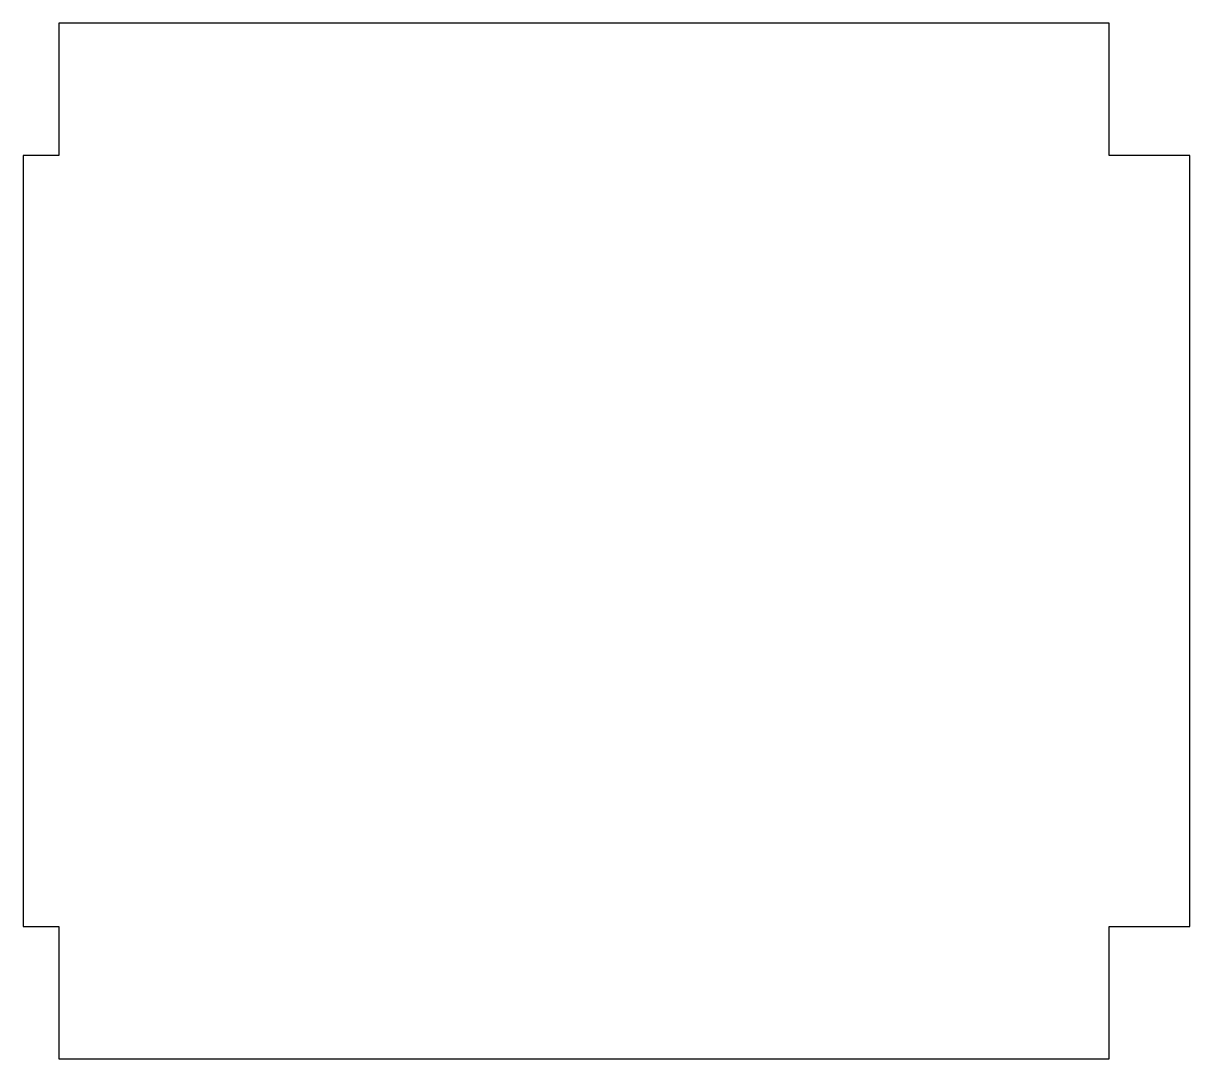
# Model space of a CAD drawing. Header units: millimetres. Extents: x -297 to 321, y 2 to 550.
import ezdxf

# ---------------------------------------------------------------- set-up
doc = ezdxf.new("R2010")
doc.units = ezdxf.units.MM
doc.layers.get('0').update_dxf_attribs({"linetype": 'CONTINUOUS'})

msp = doc.modelspace()

# ---------------------------------------------------------------- linework, layer by layer
msp.add_lwpolyline([(320.82, 72), (320.82, 480), (278.19, 480), (278.19, 550), (-277.84, 550), (-277.84, 480), (-296.61, 480), (-296.61, 72), (-277.84, 72), (-277.84, 2), (278.19, 2), (278.19, 72)], close=True)
msp.add_lwpolyline([(320.82, 72), (320.82, 480), (278.19, 480), (278.19, 550), (-277.84, 550), (-277.84, 480), (-296.61, 480), (-296.61, 72), (-277.84, 72), (-277.84, 2), (278.19, 2), (278.19, 72)], close=True)

doc.saveas('drawing.dxf')
